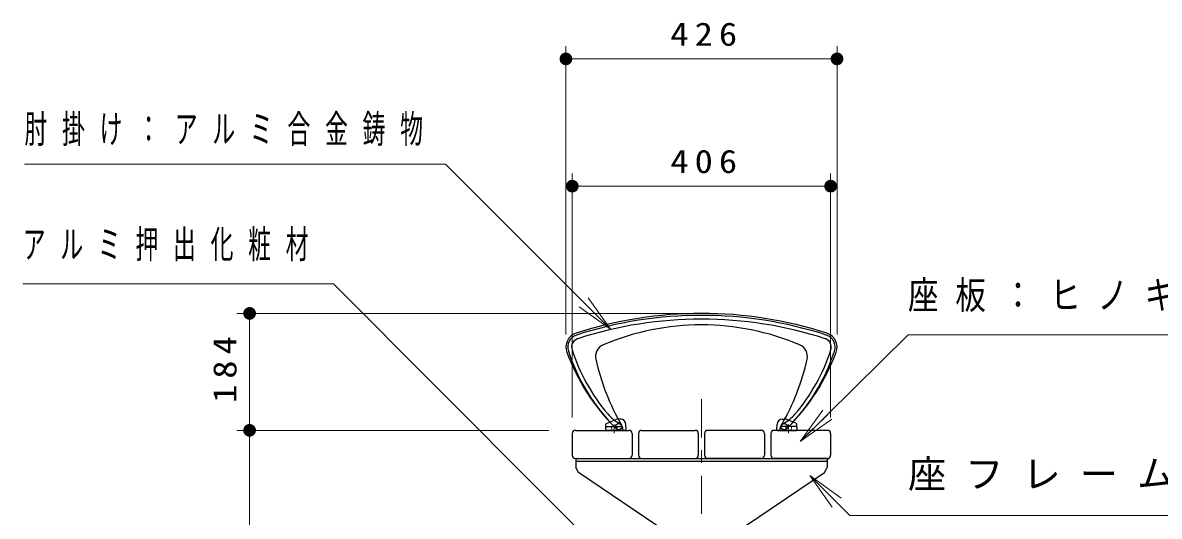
# Model space of a CAD drawing. Units: millimetres on the paper, scale 1:20. Extents: x -365 to 0, y 0 to 257.
# Drawn here: x -157.7 to -68.4, y 124.6 to 163.4 of the extents above; entities that cross this region are included whole.
import ezdxf

# ---------------------------------------------------------------- set-up
doc = ezdxf.new("R2010")
doc.units = ezdxf.units.MM
doc.linetypes.add('USER1', pattern=[4.5, 2.5, -2])
doc.linetypes.add('USER2', pattern=[6, 3, -1, 1, -1])
doc.layers.add('1_20', color=7, linetype='Continuous', lineweight=25)
doc.styles.add('ＭＳ ゴシック', font='')
doc.styles.get('ＭＳ ゴシック').set_extended_font_data('MS Gothic')

# ---------------------------------------------------------------- blocks, each defined once
blk = doc.blocks.new('filled_dot')
at = {"color": 0, "linetype": 'Continuous', "lineweight": -2, "const_width": 1.25}
blk.add_lwpolyline([(-0.625, 0, 1), (0.625, 0, 1)], format="xyb", close=True, dxfattribs=at)

msp = doc.modelspace()

# ---------------------------------------------------------------- linework, layer by layer
at = {"layer": '1_20', "lineweight": 13}
for p, q in [((-115.025, 138.891), (-115.025, 161.541)), ((-93.725, 138.891), (-93.725, 161.541)), ((-115.025, 160.541), (-93.725, 160.541)), ((-114.525, 132.353), (-114.525, 151.541)), ((-94.225, 132.353), (-94.225, 151.541)), ((-114.525, 150.541), (-94.225, 150.541)), ((-111.509, 139.299), (-113.631, 141.421)), ((-113.277, 141.774), (-111.509, 139.299)), ((-105.375, 140.541), (-140.875, 140.541)), ((-139.875, 131.353), (-139.875, 140.541)), ((-111.509, 139.299), (-113.984, 141.067)), ((-96.613, 130.467), (-94.835, 132.935)), ((-96.613, 130.467), (-94.483, 132.58)), ((-94.131, 132.225), (-96.613, 130.467)), ((-116.375, 131.353), (-140.875, 131.353)), ((-139.875, 111.353), (-139.875, 131.353)), ((-94.102, 125.323), (-95.87, 127.797)), ((-95.87, 127.797), (-93.395, 126.03)), ((-95.87, 127.797), (-93.749, 125.676))]:
    msp.add_line(p, q, dxfattribs=at)
at = {"layer": '1_20', "linetype": 'USER2', "lineweight": 13}
for p, q in [((-104.375, 133.791), (-104.375, 89.971)), ((-111.225, 131.14), (-111.225, 131.809)), ((-97.525, 131.14), (-97.525, 131.809))]:
    msp.add_line(p, q, dxfattribs=at)
at = {"layer": '1_20'}
for p, q in [((-111.845, 131.895), (-111.09, 132.199)), ((-110.722, 132.228), (-110.94, 132.228)), ((-98.027, 132.228), (-97.809, 132.228)), ((-96.904, 131.895), (-97.659, 132.199)), ((-114.275, 131.353), (-110.075, 131.353)), ((-111.9, 131.406), (-111.876, 131.851)), ((-110.35, 131.353), (-111.85, 131.353)), ((-111.792, 131.653), (-110.657, 131.653)), ((-110.55, 131.353), (-110.557, 131.557)), ((-110.3, 131.406), (-110.323, 131.849)), ((-109.075, 131.353), (-104.875, 131.353)), ((-99.675, 131.353), (-103.875, 131.353)), ((-94.475, 131.353), (-98.675, 131.353)), ((-98.45, 131.406), (-98.426, 131.849)), ((-98.4, 131.353), (-96.9, 131.353)), ((-98.2, 131.353), (-98.192, 131.557)), ((-96.958, 131.653), (-98.093, 131.653)), ((-96.85, 131.406), (-96.873, 131.851)), ((-114.525, 131.103), (-114.525, 129.403)), ((-109.825, 131.103), (-109.825, 129.403)), ((-109.325, 131.103), (-109.325, 129.403)), ((-104.625, 131.103), (-104.625, 129.403)), ((-104.125, 131.103), (-104.125, 129.403)), ((-99.425, 131.103), (-99.425, 129.403)), ((-98.925, 131.103), (-98.925, 129.403)), ((-94.225, 131.103), (-94.225, 129.403)), ((-114.275, 129.153), (-110.075, 129.153)), ((-114.25, 129.153), (-94.375, 129.153)), ((-114.25, 129.153), (-114.25, 128.428)), ((-114.25, 128.928), (-94.5, 128.928)), ((-109.075, 129.153), (-104.875, 129.153)), ((-99.675, 129.153), (-103.875, 129.153)), ((-94.475, 129.153), (-98.675, 129.153)), ((-94.5, 129.153), (-94.5, 128.428)), ((-114.042, 128.038), (-114.25, 128.428)), ((-107.884, 123.884), (-114.042, 128.038)), ((-101.875, 123.203), (-94.707, 128.038)), ((-94.707, 128.038), (-94.5, 128.428))]:
    msp.add_line(p, q, dxfattribs=at)
at = {"layer": '1_20', "linetype": 'USER1', "lineweight": 13}
for p, q in [((-111.423, 131.353), (-111.45, 131.653)), ((-111.026, 131.353), (-111, 131.653)), ((-97.723, 131.353), (-97.75, 131.653)), ((-97.326, 131.353), (-97.3, 131.653))]:
    msp.add_line(p, q, dxfattribs=at)
at = {"layer": '1_20', "lineweight": 13}
for points in [[(-111.509, 139.299), (-124.481, 152.271), (-157.563, 152.271)], [(-108.625, 118.106), (-133.279, 142.859), (-157.698, 142.859)], [(-96.613, 130.467), (-88.147, 138.866), (-52.147, 138.866)], [(-95.87, 127.797), (-92.731, 124.659), (-37.147, 124.659)]]:
    msp.add_lwpolyline(points, dxfattribs=at)
at = {"layer": '1_20', "color": 4}
for centre in [(-110.875, 131.641), (-97.875, 131.641)]:
    msp.add_circle(centre, 0.25, dxfattribs=at)
for centre, radius, start, end in [((-104.375, 108.557), 31.983, 72.05475, 107.94525), ((-104.375, 108.557), 31.833, 72.05475, 107.94525), ((-104.375, 108.557), 31.533, 72.05475, 107.94525), ((-104.375, 119.872), 19.768, 67.03158, 112.96842), ((-113.875, 137.891), 1.15, 107.94525, 200.35039), ((-113.875, 137.891), 1, 107.94525, 197.79469), ((-113.875, 137.891), 0.7, 107.94525, 197.79469), ((-94.875, 137.891), 0.7, 342.20531, 72.05475), ((-94.875, 137.891), 1, 342.20531, 72.05475), ((-94.875, 137.891), 1.15, 339.64961, 72.05475), ((-100.544, 142.169), 15, 197.79469, 225.54466), ((-100.544, 142.169), 14.7, 197.79469, 220.40139), ((-111.699, 137.153), 1, 112.96842, 192.69072), ((-108.205, 142.169), 15, 314.45534, 342.20531), ((-108.205, 142.169), 14.7, 319.59861, 342.20531), ((-97.051, 137.153), 1, 347.30928, 67.03158), ((-99.483, 143.229), 16.5, 200.35039, 224.94388), ((-94.626, 140.997), 18.5, 192.69072, 209.93504), ((-114.123, 140.997), 18.5, 330.06496, 347.30928), ((-109.267, 143.229), 16.5, 315.05612, 339.64961), ((-109.264, 134.748), 3.25, 220.40139, 242.59861), ((-99.485, 134.748), 3.25, 297.40139, 319.59861)]:
    msp.add_arc(centre, radius, start, end, dxfattribs=at)
at = {"layer": '1_20'}
for centre, radius, start, end in [((-110.94, 131.828), 0.4, 90, 111.97029), ((-110.722, 131.828), 0.4, 3, 90), ((-98.027, 131.828), 0.4, 90, 177), ((-97.809, 131.828), 0.4, 68.02971, 90), ((-114.275, 131.103), 0.25, 90, 180), ((-111.85, 131.403), 0.05, 177, 270), ((-111.792, 131.553), 0.1, 90, 177), ((-111.826, 131.848), 0.05, 111.97029, 177), ((-110.657, 131.553), 0.1, 2, 90), ((-110.35, 131.403), 0.05, 270, 3), ((-110.075, 131.103), 0.25, 0, 90), ((-109.075, 131.103), 0.25, 90, 180), ((-104.875, 131.103), 0.25, 0, 90), ((-103.875, 131.103), 0.25, 90, 180), ((-99.675, 131.103), 0.25, 360, 90), ((-98.675, 131.103), 0.25, 90, 180), ((-98.4, 131.403), 0.05, 177, 270), ((-98.093, 131.553), 0.1, 90, 178), ((-96.958, 131.553), 0.1, 3, 90), ((-96.923, 131.848), 0.05, 3, 68.02971), ((-96.9, 131.403), 0.05, 270, 3), ((-94.475, 131.103), 0.25, 360, 90), ((-114.275, 129.403), 0.25, 179.99999, 270), ((-110.075, 129.403), 0.25, 270, 0), ((-109.075, 129.403), 0.25, 179.99999, 270), ((-104.875, 129.403), 0.25, 270, 0), ((-103.875, 129.403), 0.25, 180, 270), ((-99.675, 129.403), 0.25, 270, 0.00001), ((-98.675, 129.403), 0.25, 180, 270), ((-94.475, 129.403), 0.25, 270, 0.00001)]:
    msp.add_arc(centre, radius, start, end, dxfattribs=at)

# ---------------------------------------------------------------- block references
at = {"layer": '1_20', "lineweight": 13, "xscale": 0.4, "yscale": 0.4}
for p in [(-115.025, 160.541), (-114.525, 150.541)]:
    msp.add_blockref('filled_dot', p, dxfattribs=at)
for p, rotation in [((-93.725, 160.541), 180), ((-94.225, 150.541), 180), ((-139.875, 140.541), 270), ((-139.875, 131.353), 270), ((-139.875, 131.353), 90)]:
    msp.add_blockref('filled_dot', p, dxfattribs=dict(at, rotation=rotation))

# ---------------------------------------------------------------- texts
at = {"layer": '1_20', "style": 'ＭＳ ゴシック'}
for s, insert, char_height, attachment_point in [('\\T1.33;\\W1.15;426', (-103.958, 161.541), 1.833, 8), ('\\T1.64;\\W0.6;肘掛け：アルミ合金鋳物', (-157.563, 154.921), 2.199, 4), ('\\T1.33;\\W1.15;406', (-103.959, 151.541), 1.833, 8), ('\\T1.64;\\W0.6;アルミ押出化粧材', (-157.698, 145.859), 2.199, 4), ('\\T1.55;\\W0.8;座板：ヒノキ\u300094×44', (-88.147, 141.866), 2.199, 4), ('\\T1.5;座フレーム:PL-4.5/PL-6', (-88.147, 127.659), 2.199, 4)]:
    msp.add_mtext(s, dxfattribs=dict(at, insert=insert, char_height=char_height, attachment_point=attachment_point))
at = {"layer": '1_20', "insert": (-140.875, 136.364), "char_height": 1.833, "attachment_point": 8, "rotation": 90, "style": 'ＭＳ ゴシック'}
msp.add_mtext('\\T1.33;\\W1.15;184', dxfattribs=at)

doc.saveas('drawing.dxf')
